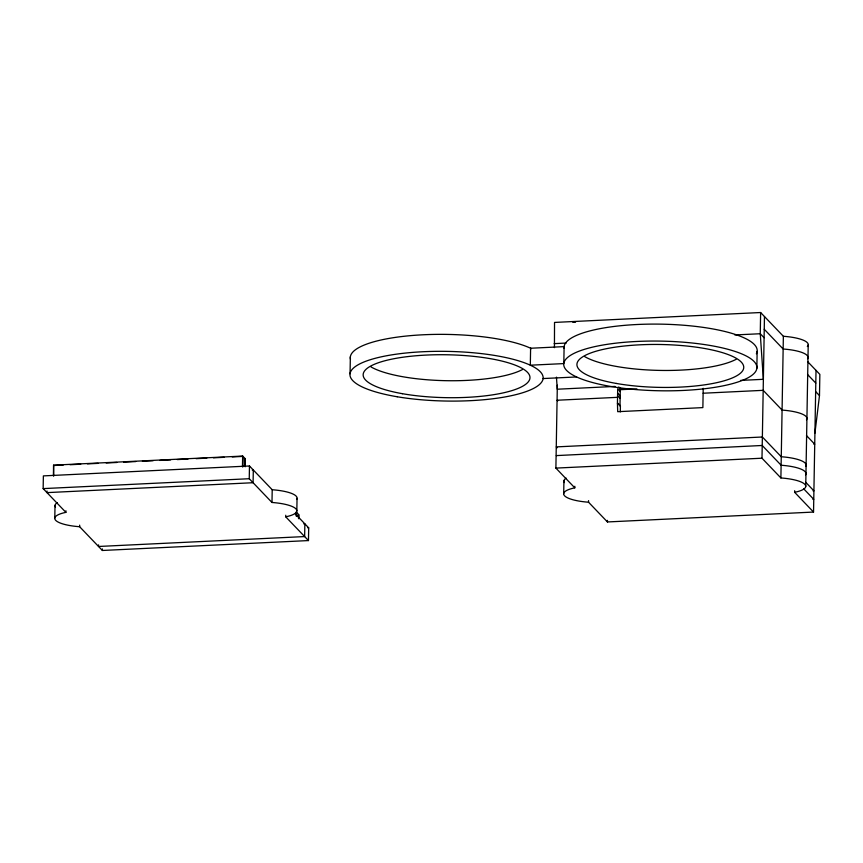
<?xml version="1.0" encoding="UTF-8"?>
<svg xmlns="http://www.w3.org/2000/svg" width="863" height="863" viewBox="0 0 863 863"><rect width="100%" height="100%" fill="white"/><g stroke="black" fill="none" stroke-linecap="round" stroke-linejoin="round"><path stroke-width="1.29" d="M295.405 513.97L308.695 527.854L308.469 540.572L102.373 550.475L79.633 526.721A31.607 8.123 1 0 1 55.728 520.367A31.607 8.123 1 0 1 65.89 512.363L43.15 488.609L43.377 475.891L249.472 465.988L272.212 489.742A31.607 8.123 1 0 1 296.613 499.44M47.012 491.025L46.98 492.622L253.086 482.719L253.312 469.99L252.244 470.044M53.398 475.718L53.592 465.157L242.654 456.074L245.319 458.857L245.178 466.775M53.722 476.052L53.592 465.157M54.79 518.156L55.016 505.427M65.89 512.363L65.922 510.777M79.633 526.721L79.655 525.125M98.565 544.877L98.533 546.473L304.639 536.57L304.855 523.841L303.798 523.895M102.373 550.475L102.395 548.89M242.471 466.635L242.654 456.074M242.794 466.969L242.978 456.408L232.244 456.926M244.758 466.333L244.887 458.415M308.469 540.572L285.729 516.818A31.607 8.123 1 0 0 295.89 508.825A31.607 8.123 1 0 0 271.985 502.471L249.245 478.717L249.472 465.988M271.985 502.471L272.212 489.742M285.729 516.818L285.761 515.233M296.16 515.998L296.225 512.039L298.889 514.823L298.825 518.782M296.581 516.452L296.656 512.493M296.829 511.036L297.045 498.307M298.501 518.447L298.576 514.488M350.054 373.798L350.356 356.829M554.434 347.66L554.531 322.428L760.627 312.525L783.367 336.279A31.607 8.123 1 0 1 807.326 346.538M816.02 370.378L813.539 512.061L607.444 521.953L588.534 502.212A31.607 8.123 1 0 1 564.639 495.847A31.607 8.123 1 0 1 574.801 487.854L555.891 468.102L557.336 385.189M563.701 493.647L563.927 480.918M574.801 487.854L574.823 486.268M588.534 502.212L588.566 500.616M607.444 521.953L607.466 520.367M620.292 411.942L620.4 405.923L617.433 403.269L617.692 388.846L620.249 391.522M617.433 403.269L617.703 411.683L702.87 407.606L703.205 388.318M619.99 405.944L620.292 388.976L618.588 387.196M756.851 368.35A96.58 24.833 1 0 0 614.888 343.28A96.58 24.833 1 0 0 609.267 386.193A96.58 24.833 1 0 0 756.851 368.35L757.142 351.381M760.627 312.525L760.26 333.733L763.367 379.31L740.681 380.4M813.539 512.061L794.64 492.309A31.607 8.123 1 0 0 804.801 484.316A31.607 8.123 1 0 0 780.896 477.951L761.997 458.21L764.467 316.527M780.896 477.951L783.367 336.279M794.64 492.309L794.661 490.713M805.729 486.516L808.21 344.844M814.92 433.161L819.483 395.599L819.85 374.391L807.768 361.759M572.859 322.363L575.545 322.233M554.165 343.636L566.204 343.053M734.834 334.952L760.26 333.733L764.1 337.735M543.086 378.555L576.592 376.948M615.049 386.43L557.271 389.213L556.452 377.142M620.292 388.976L627.325 388.641M620.119 389.709L636.905 388.9M617.541 397.336L557.077 400.238L557.714 400.907M703.118 393.226L763.172 390.335L782.083 410.087A31.607 8.123 1 0 1 806.484 419.785M53.905 465.491L63.29 465.038M70 464.726L80.723 464.208M87.433 463.884L98.155 463.366M106.203 462.978L116.926 462.471M123.636 462.147L135.707 461.565M142.406 461.241L153.129 460.723M159.838 460.411L170.561 459.893M177.271 459.569L187.994 459.051M196.041 458.663L206.775 458.156M213.474 457.832L224.197 457.314M813.874 444.229L814.726 444.186L806.474 435.567M43.15 488.609L249.245 478.717M555.891 468.102L761.997 458.21M813.065 490.885L813.917 490.853L805.664 482.234M812.914 499.375L813.766 499.332L803.572 488.685M307.843 527.886L308.695 527.854M764.24 329.256L783.151 349.008A31.607 8.123 1 0 1 807.552 358.706M807.541 374.488L815.794 383.107M815.643 391.586L819.483 395.599M618.998 387.174L620.702 388.954M617.617 393.086L620.173 395.761M617.574 395.632L620.13 398.307M617.843 403.248L620.4 405.923M557.11 447.789L556.257 446.894L762.363 437.002L781.263 456.743A31.607 8.123 1 0 1 805.675 466.441M556.322 455.599L762.212 445.481L781.123 465.233A31.607 8.123 1 0 1 805.524 474.93M522.428 369.547A83.409 21.446 1 0 1 446.495 380.691A83.409 21.446 1 0 1 370.993 366.915M350.486 359.213A96.58 24.833 1 0 1 419.925 334.952A96.58 24.833 1 0 1 531.457 348.641M55.502 507.099A31.607 8.123 1 0 1 57.271 502.665M564.413 482.59A31.607 8.123 1 0 1 566.182 478.145M736.193 359.278A83.409 21.446 1 0 1 660.26 370.421A83.409 21.446 1 0 1 584.758 356.646M564.143 348.404A96.58 24.833 1 0 1 665.049 324.24A96.58 24.833 1 0 1 756.355 353.798M530.605 348.242L530.314 365.2L563.809 363.593L564.111 346.624L530.605 348.242M402.46 393.701A83.409 21.446 1 0 0 529.925 378.285A83.409 21.446 1 0 0 407.325 356.646A83.409 21.446 1 0 0 402.46 393.701M397.185 396.753A96.58 24.833 1 0 0 543.129 378.113A96.58 24.833 1 0 0 399.386 353.765A96.58 24.833 1 0 0 397.185 396.753M616.225 383.431A83.409 21.446 1 0 0 743.69 368.026A83.409 21.446 1 0 0 621.09 346.376A83.409 21.446 1 0 0 616.225 383.431"/></g></svg>
